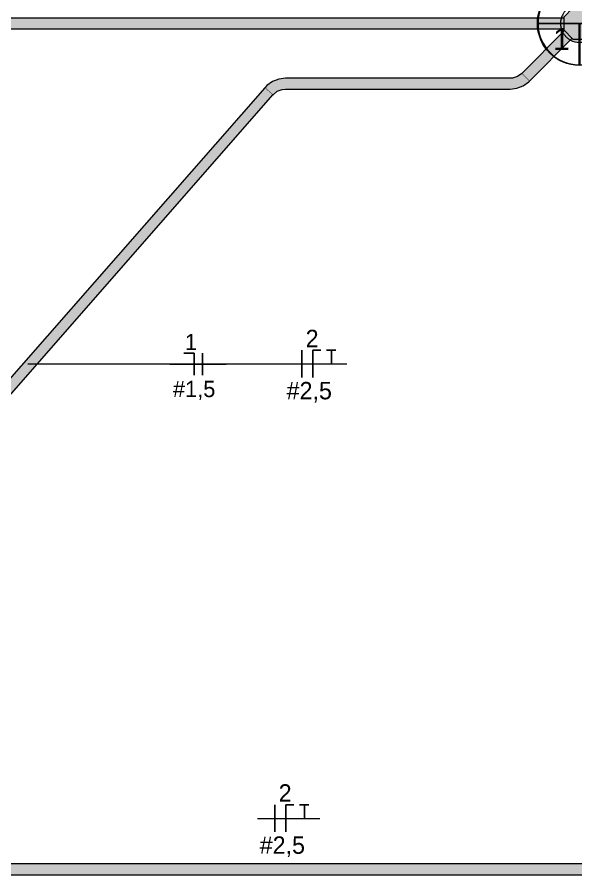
# Model space of a CAD drawing. Header units: metres. Extents: x 42.2 to 73.1, y -1.3 to 59.8.
# Drawn here: x 46.903 to 48.188, y 52.064 to 54.036 of the extents above; entities that cross this region are included whole.
import ezdxf

# ---------------------------------------------------------------- set-up
doc = ezdxf.new("R2010")
doc.units = ezdxf.units.M
doc.linetypes.add('Hidden 1_5', pattern=[0.0022, 0.0015, -0.0007])
for name, color, linetype, lineweight in [('A-DETL', 7, 'Hidden 1_5', 18), ('Dispositivos elétricos', 7, 'Continuous', 70), ('E-LITE-EQPM-IDEN', 7, 'Continuous', 9), ('E-POWR-CNDT', 7, 'Continuous', 35), ('Identificadores de dispositivos elétricos', 7, 'Continuous', 9)]:
    doc.layers.add(name, color=color, linetype=linetype, lineweight=lineweight)
for name, color, linetype, lineweight, true_color in [('Fase', 1, 'Continuous', 25, 0xff0000), ('Neutro', 5, 'Continuous', 25, 0x0000ff), ('Terra', 3, 'Continuous', 25, 0x00ff00)]:
    doc.layers.add(name, color=color, linetype=linetype, lineweight=lineweight, true_color=true_color)
doc.styles.add('Arial', font='arial.ttf', dxfattribs={"height": 0.05})
doc.styles.add('Century Gothic_1', font='GOTHIC.TTF', dxfattribs={"height": 0.04})
doc.styles.add('Century Gothic_2', font='GOTHIC.TTF', dxfattribs={"height": 0.0375})

# ---------------------------------------------------------------- blocks, each defined once
blk = doc.blocks.new('PVC Corrugado Amarelo_Caixa de Octogonal 4x4 - PVC Corrugado Amarelo_Caixa de Octogonal 4x4-V4-PLANTA BAIXA - TÉRREO')
at = {"layer": 'Dispositivos elétricos', "linetype": 'Hidden 1_5', "lineweight": 18, "true_color": 0xffff00}
h = blk.add_hatch(color=2, dxfattribs=at)
h.paths.add_polyline_path([(0, -0.0435), (0.0121, -0.0417), (0.0205, -0.0382), (0.0165, -0.0342), (0.0148, -0.0358), (-0.0148, -0.0358), (-0.0165, -0.0342), (-0.0205, -0.0382), (-0.0113, -0.042), (-0.0032, -0.0431)])
h.paths.add_polyline_path([(0.0382, -0.0205), (0.0415, -0.0125), (0.0358, -0.0125), (0.0358, -0.0148), (0.0342, -0.0165), (0.0371, -0.0194)])
h.paths.add_polyline_path([(-0.0382, -0.0205), (-0.0342, -0.0165), (-0.0358, -0.0148), (-0.0358, -0.0125), (-0.0415, -0.0125), (-0.0388, -0.0191)])
h.paths.add_polyline_path([(-0.0415, 0.0125), (-0.0358, 0.0125), (-0.0358, 0.0148), (-0.0342, 0.0165), (-0.0382, 0.0205), (-0.0409, 0.0139)])
h.paths.add_polyline_path([(0.0358, 0.0125), (0.0415, 0.0125), (0.0382, 0.0205), (0.0342, 0.0165), (0.0358, 0.0148), (0.0358, 0.0139)])
h.paths.add_polyline_path([(-0.0165, 0.0342), (-0.0148, 0.0358), (0.0148, 0.0358), (0.0165, 0.0342), (0.0205, 0.0382), (0.0113, 0.042), (0, 0.0435), (-0.0121, 0.0417), (-0.0205, 0.0382), (-0.0168, 0.0345)])
blk.add_hatch(color=2, dxfattribs=at).paths.add_polyline_path([(0.0113, -0.0358), (0.0148, -0.0358), (0.0358, -0.0148), (0.0358, 0.0148), (0.0148, 0.0358), (-0.0148, 0.0358), (-0.0358, 0.0148), (-0.0358, -0.0148), (-0.0148, -0.0358)])
at = {"layer": 'A-DETL'}
for start, end in [(118.2927, 151.7039), (28.2907, 61.6963), (163.2961, 180), (180, 196.7039), (360, 16.7093), (343.2907, 360), (208.2961, 241.6842), (298.2963, 331.7037)]:
    blk.add_arc((0, 0), 0.0435, start, end, dxfattribs=at)
at = {"layer": 'Dispositivos elétricos', "lineweight": 18}
for p, q in [((-0.0148, 0.0358), (-0.0358, 0.0148)), ((0.0148, 0.0358), (-0.0148, 0.0358)), ((0.0358, 0.0148), (0.0148, 0.0358)), ((-0.0358, 0.0148), (-0.0358, -0.0148)), ((0.0358, -0.0148), (0.0358, 0.0148)), ((-0.0358, -0.0148), (-0.0148, -0.0358)), ((0.0148, -0.0358), (0.0358, -0.0148)), ((-0.0148, -0.0358), (0.0148, -0.0358))]:
    blk.add_line(p, q, dxfattribs=at)
for start, end in [(61.7619, 118.2271), (151.7729, 163.226), (16.7748, 28.2252), (196.774, 208.2252), (331.7692, 343.2252), (241.7497, 298.2308)]:
    blk.add_arc((0, 0), 0.0435, start, end, dxfattribs=at)
blk = doc.blocks.new('Tag de Luminárias de Teto 2 - Tag de Luminárias de Teto 2-3493498-PLANTA BAIXA - TÉRREO')
at = {"layer": 'E-LITE-EQPM-IDEN'}
for p, q in [((-0.003861, 0), (0.003861, 0)), ((-0.0038, 0.00001), (0.0038, 0.00001)), ((0, 0), (0, -0.003861)), ((-0.000039, -0.00001), (-0.0038, -0.00001)), ((-0.000039, -0.00381), (-0.000039, -0.00001)), ((0.000039, -0.00001), (0.000039, -0.00381)), ((0.0038, -0.00001), (0.000039, -0.00001))]:
    blk.add_line(p, q, dxfattribs=at)
blk.add_circle((0, 0), 0.003861, dxfattribs=at)
for centre, start, end in [((0, 0.00001), 360, 180), ((0, -0.00001), 180, 269.41101), ((0, -0.00001), 270.58899, 360)]:
    blk.add_arc(centre, 0.0038, start, end, dxfattribs=at)
blk = doc.blocks.new('Fiação_PEX_Tags Eletrical Fixtures - 2_ FNT-4480792-PLANTA BAIXA - TÉRREO')
at = {"layer": 'Fase'}
blk.add_line((-0.000983, 0.00125), (-0.000983, -0.00125), dxfattribs=at)
at = {"layer": 'Identificadores de dispositivos elétricos'}
blk.add_line((-0.002569, 0), (0.003149, 0), dxfattribs=at)
at = {"layer": 'Neutro'}
for p, q in [((0.000017, 0.00125), (0.000017, -0.00125)), ((0.000017, 0.00125), (0.000017, -0.000772)), ((0.000759, 0.00125), (0.000017, 0.00125))]:
    blk.add_line(p, q, dxfattribs=at)
at = {"layer": 'Terra'}
for p, q in [((0.002149, 0.00125), (0.00129, 0.00125)), ((0.001746, 0.00125), (0.001746, 0))]:
    blk.add_line(p, q, dxfattribs=at)
blk = doc.blocks.new('Fiação_Tags Lighting Fixture - 1_ FN-3746626-PLANTA BAIXA - TÉRREO')
at = {"layer": 'E-LITE-EQPM-IDEN', "color": 5, "lineweight": 25, "true_color": 0x0000ff}
for p, q in [((-0.001283, -0.001642), (-0.000345, -0.001642)), ((-0.000345, -0.001642), (-0.000345, -0.003664))]:
    blk.add_line(p, q, dxfattribs=at)
at = {"layer": 'E-LITE-EQPM-IDEN', "color": 1, "lineweight": 25, "true_color": 0xff0000}
blk.add_line((0.000434, -0.001642), (0.000434, -0.003658), dxfattribs=at)
at = {"layer": 'E-LITE-EQPM-IDEN'}
blk.add_line((-0.002595, -0.002653), (0.002595, -0.002653), dxfattribs=at)

msp = doc.modelspace()

# ---------------------------------------------------------------- hatches: boundary and pattern name
at = {"layer": 'E-POWR-CNDT', "true_color": 0xffff00}
for points in [[(48.16, 54.0218), (48.16, 54.0343), (44.1216, 54.0343), (44.1218, 54.0218), (48.1202, 54.0218)], [(44.5998, 54.0093), (48.16, 54.0093), (48.16, 54.0218), (44.1216, 54.0218), (44.1218, 54.0093), (44.5943, 54.0093)], [(48.0727, 53.8987), (48.1705, 53.9965), (48.1616, 54.0054), (48.0639, 53.9076), (48.072, 53.8994)], [(48.0815, 53.8899), (48.1793, 53.9877), (48.1705, 53.9965), (48.0727, 53.8987), (48.0812, 53.8902)], [(47.4918, 53.8581), (47.5045, 53.8675), (47.52, 53.8709), (47.5197, 53.8958), (47.5068, 53.8945), (47.4935, 53.8899), (47.4828, 53.8836), (47.473, 53.8746), (47.4915, 53.8584)], [(47.52, 53.8709), (47.521, 53.8711), (47.521, 53.8959), (47.52, 53.8958), (47.52, 53.8713)], [(47.9029, 53.8834), (48.0356, 53.8834), (48.0356, 53.8959), (47.521, 53.8958), (47.521, 53.8834), (47.729, 53.8834)], [(48.0356, 53.8709), (48.0366, 53.8709), (48.0366, 53.8959), (48.0356, 53.8957), (48.0356, 53.8712)], [(48.0366, 53.8709), (48.0502, 53.8725), (48.0606, 53.8756), (48.0723, 53.8822), (48.0808, 53.8892), (48.0632, 53.9069), (48.051, 53.8987), (48.0366, 53.8958), (48.0366, 53.8713)], [(48.0808, 53.8892), (48.0815, 53.8899), (48.0639, 53.9076), (48.0632, 53.9069), (48.0805, 53.8895)], [(47.9029, 53.8709), (48.0356, 53.8709), (48.0356, 53.8834), (47.521, 53.8834), (47.521, 53.8709), (47.729, 53.8709)], [(46.0913, 52.2805), (47.4817, 53.8656), (47.4724, 53.8738), (46.0819, 52.2887), (46.0889, 52.2826)], [(46.1007, 52.2722), (47.0336, 53.3358), (47.4911, 53.8574), (47.4817, 53.8656), (46.0913, 52.2805), (46.1004, 52.2725)], [(47.4911, 53.8574), (47.4918, 53.8581), (47.473, 53.8746), (47.4724, 53.8738), (47.4908, 53.8576)], [(47.0336, 52.0768), (48.6503, 52.0768), (48.6503, 52.0893), (46.4213, 52.0893), (46.4213, 52.0768), (46.686, 52.0768)], [(46.4213, 52.0643), (48.6503, 52.0643), (48.6503, 52.0768), (46.4213, 52.0768), (46.4213, 52.0648)]]:
    msp.add_hatch(color=2, dxfattribs=at).paths.add_polyline_path(points)

# ---------------------------------------------------------------- linework, layer by layer
at = {"layer": 'E-POWR-CNDT', "color": 57, "lineweight": 18, "true_color": 0x808040}
for p, q in [((48.16, 54.0343), (44.1216, 54.0343)), ((44.1216, 54.0093), (48.16, 54.0093)), ((48.1616, 54.0054), (48.0639, 53.9076)), ((48.0815, 53.8899), (48.1793, 53.9877)), ((47.521, 53.8959), (47.52, 53.8959)), ((48.0356, 53.8959), (47.521, 53.8959)), ((48.0366, 53.8959), (48.0356, 53.8959)), ((48.0639, 53.9076), (48.0632, 53.9069)), ((48.0808, 53.8892), (48.0815, 53.8899)), ((47.4724, 53.8738), (46.0819, 52.2887)), ((46.1007, 52.2722), (47.4911, 53.8574)), ((47.473, 53.8746), (47.4724, 53.8738)), ((47.4911, 53.8574), (47.4918, 53.8581)), ((47.52, 53.8709), (47.521, 53.8709)), ((47.521, 53.8709), (48.0356, 53.8709)), ((48.0356, 53.8709), (48.0366, 53.8709)), ((48.6503, 52.0893), (46.4213, 52.0893)), ((46.4213, 52.0643), (48.6503, 52.0643))]:
    msp.add_line(p, q, dxfattribs=at)
at = {"layer": 'E-POWR-CNDT', "color": 57, "lineweight": 18, "true_color": 0x808040, "flags": 128}
for points in [[(47.52, 53.8959), (47.5044, 53.8939), (47.4899, 53.8881), (47.4772, 53.8789), (47.473, 53.8746)], [(48.0632, 53.9069), (48.0533, 53.8998), (48.0417, 53.8962), (48.0366, 53.8959)], [(48.0366, 53.8709), (48.0522, 53.8728), (48.0668, 53.8786), (48.0795, 53.8878), (48.0808, 53.8892)], [(47.4918, 53.8581), (47.5012, 53.8658), (47.5125, 53.8701), (47.52, 53.8709)]]:
    msp.add_lwpolyline(points, dxfattribs=at)
at = {"layer": 'Identificadores de dispositivos elétricos'}
msp.add_line((46.9275, 53.239), (47.518, 53.239), dxfattribs=at)

# ---------------------------------------------------------------- block references
at = {"layer": 'A-DETL'}
msp.add_blockref('PVC Corrugado Amarelo_Caixa de Octogonal 4x4 - PVC Corrugado Amarelo_Caixa de Octogonal 4x4-V4-PLANTA BAIXA - TÉRREO', (48.1958, 54.0218), dxfattribs=at)
at = {"layer": 'E-LITE-EQPM-IDEN', "xscale": 24.99999999999999, "yscale": 24.99999999999999, "zscale": 24.99999999999999}
for name, p in [('Tag de Luminárias de Teto 2 - Tag de Luminárias de Teto 2-3493498-PLANTA BAIXA - TÉRREO', (48.1958, 54.0218)), ('Fiação_Tags Lighting Fixture - 1_ FN-3746626-PLANTA BAIXA - TÉRREO', (47.3186, 53.3049))]:
    msp.add_blockref(name, p, dxfattribs=at)
at = {"layer": 'Identificadores de dispositivos elétricos', "color": 1, "true_color": 0xff0000, "xscale": 24.99999999999999, "yscale": 24.99999999999999, "zscale": 24.99999999999999}
for p in [(47.5822, 53.2391), (47.5202, 52.1942)]:
    msp.add_blockref('Fiação_PEX_Tags Eletrical Fixtures - 2_ FNT-4480792-PLANTA BAIXA - TÉRREO', p, dxfattribs=at)

# ---------------------------------------------------------------- texts
at = {"layer": 'E-LITE-EQPM-IDEN', "attachment_point": 1}
for s, insert, char_height, width, style in [('1', (48.1351, 54.011), 0.05, 0.048101, 'Arial'), ('1', (47.2889, 53.3082), 0.0375, 0.036076, 'Century Gothic_2'), ('#1,5', (47.2612, 53.2002), 0.0375, 0.136287, 'Century Gothic_2')]:
    msp.add_mtext(s, dxfattribs=dict(at, insert=insert, char_height=char_height, width=width, style=style))
at = {"layer": 'Identificadores de dispositivos elétricos', "char_height": 0.04, "attachment_point": 1, "style": 'Century Gothic_1'}
for s, insert, width in [('2', (47.5664, 53.3175), 0.03808), ('#2,5', (47.5226, 53.1976), 0.144304), ('2', (47.5044, 52.2726), 0.03808), ('#2,5', (47.4607, 52.1527), 0.144304)]:
    msp.add_mtext(s, dxfattribs=dict(at, insert=insert, width=width))

doc.saveas('drawing.dxf')
